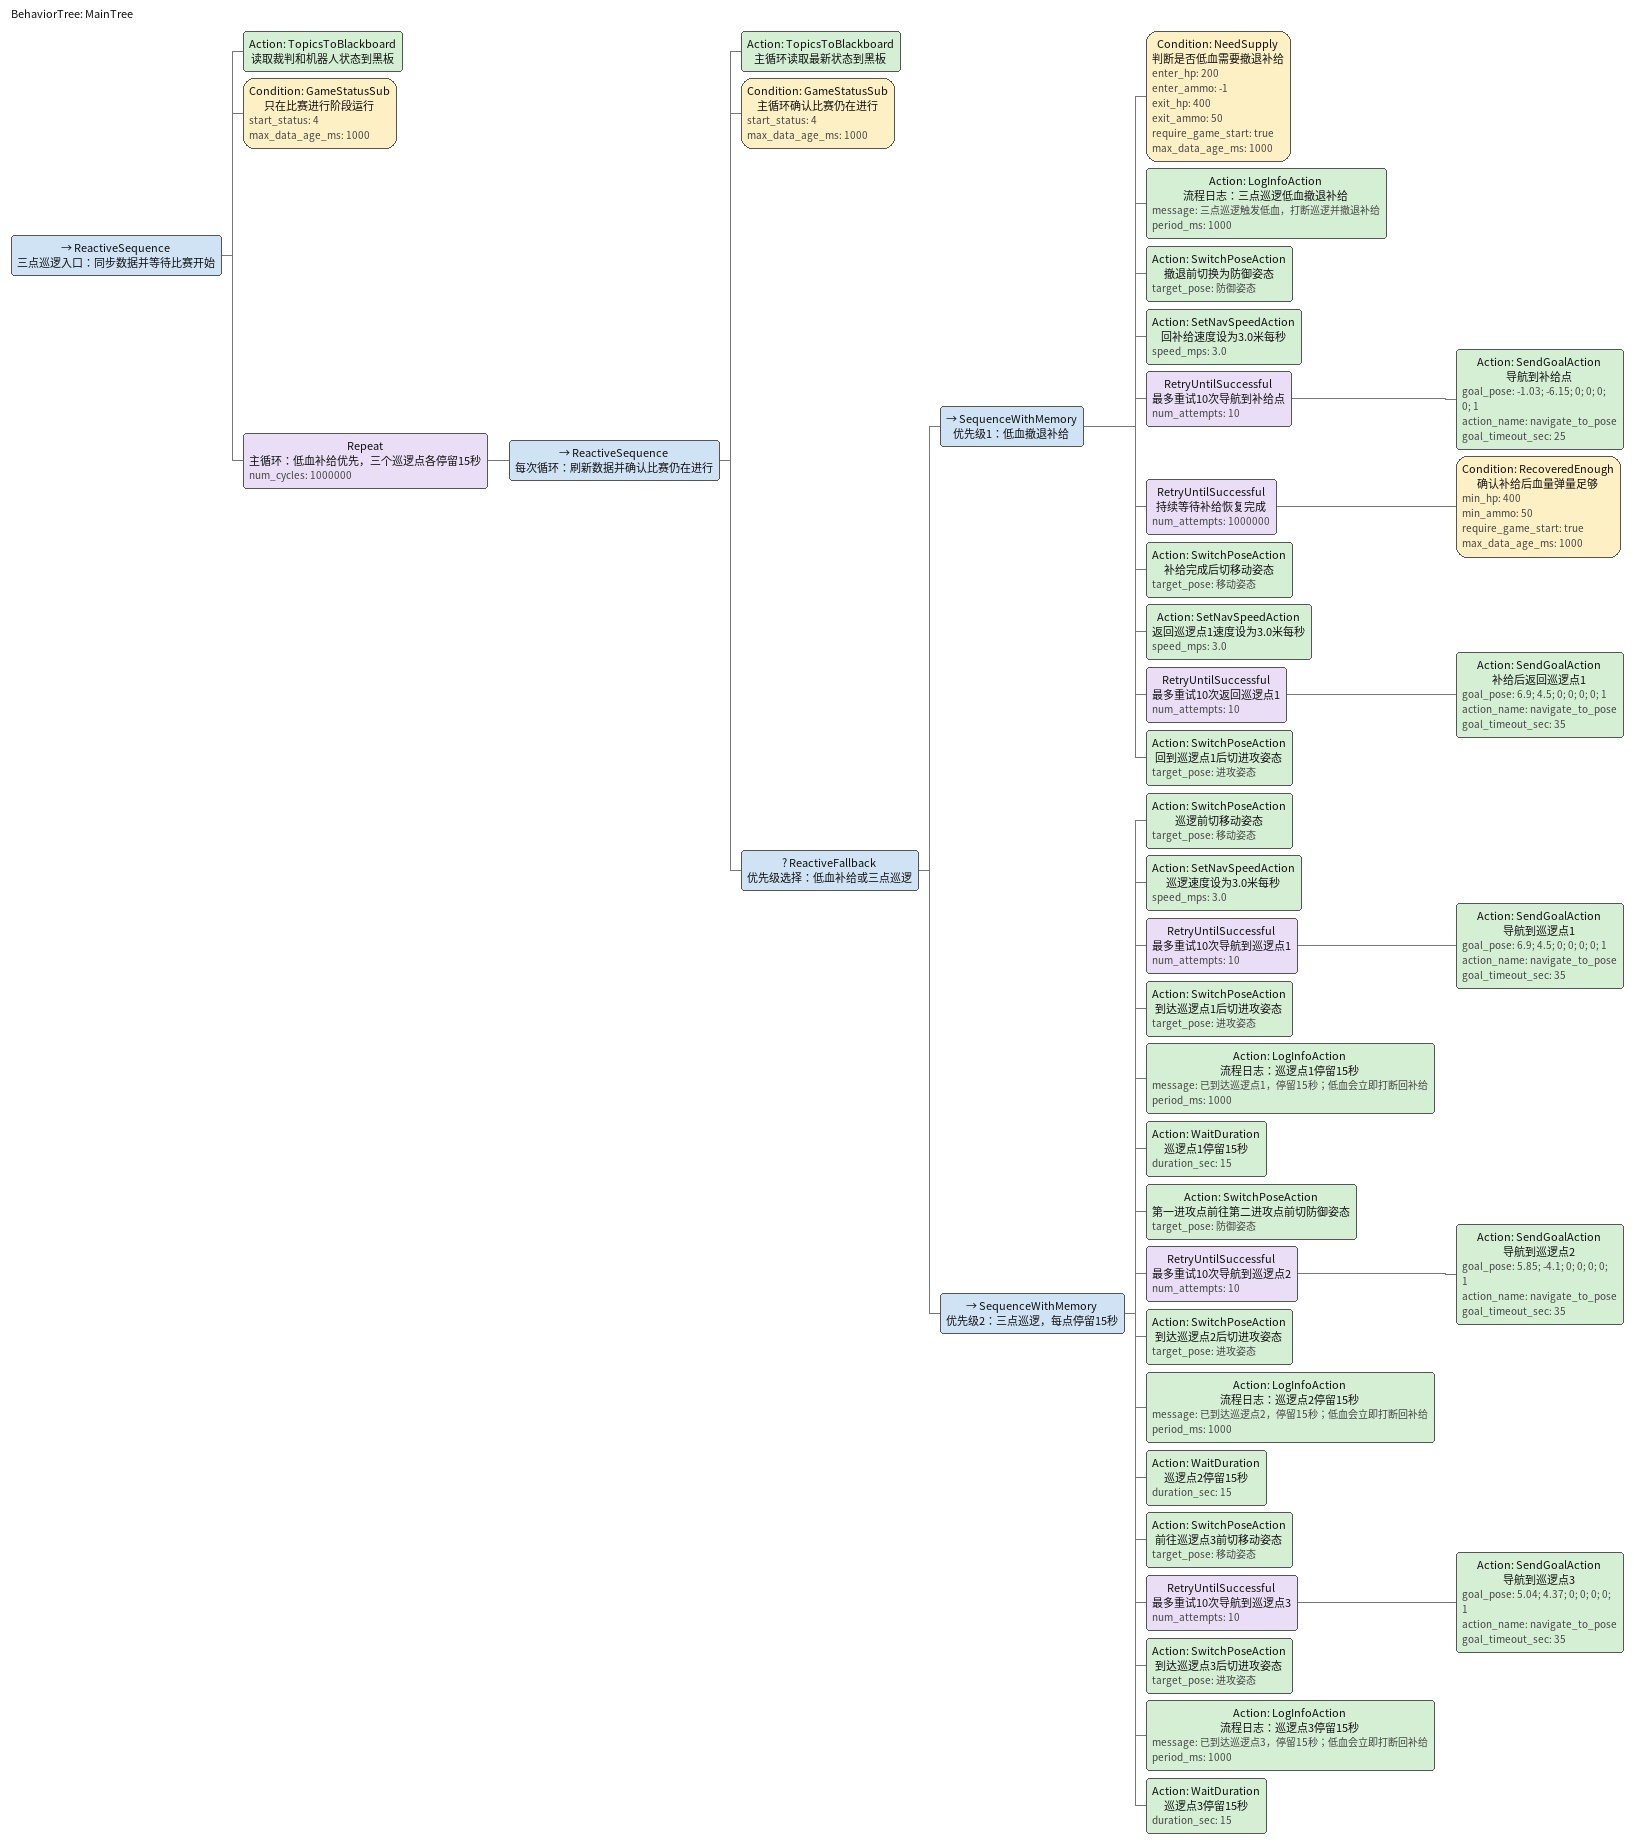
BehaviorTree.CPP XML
<?xml version="1.0" encoding="UTF-8"?>
<root main_tree_to_execute="MainTree">
  <BehaviorTree ID="MainTree">
    <ReactiveSequence name="三点巡逻入口：同步数据并等待比赛开始">
      <Action ID="TopicsToBlackboard" name="读取裁判和机器人状态到黑板" />
      <Condition ID="GameStatusSub" name="只在比赛进行阶段运行" start_status="4" max_data_age_ms="1000" />
      <Repeat name="主循环：低血补给优先，三个巡逻点各停留15秒" num_cycles="1000000">
        <ReactiveSequence name="每次循环：刷新数据并确认比赛仍在进行">
          <Action ID="TopicsToBlackboard" name="主循环读取最新状态到黑板" />
          <Condition ID="GameStatusSub" name="主循环确认比赛仍在进行" start_status="4" max_data_age_ms="1000" />
          <ReactiveFallback name="优先级选择：低血补给或三点巡逻">
            <SequenceWithMemory name="优先级1：低血撤退补给">
              <Condition ID="NeedSupply" name="判断是否低血需要撤退补给" enter_hp="200" enter_ammo="-1" exit_hp="400" exit_ammo="50" require_game_start="true" max_data_age_ms="1000" />
              <Action ID="LogInfoAction" name="流程日志：三点巡逻低血撤退补给" message="三点巡逻触发低血，打断巡逻并撤退补给" period_ms="1000" />
              <Action ID="SwitchPoseAction" name="撤退前切换为防御姿态" target_pose="防御姿态" />
              <Action ID="SetNavSpeedAction" name="回补给速度设为3.0米每秒" speed_mps="3.0" />
              <RetryUntilSuccessful name="最多重试10次导航到补给点" num_attempts="10">
                <Action ID="SendGoalAction" name="导航到补给点" goal_pose="-1.03; -6.15; 0; 0; 0; 0; 1" action_name="navigate_to_pose" goal_timeout_sec="25" />
              </RetryUntilSuccessful>
              <RetryUntilSuccessful name="持续等待补给恢复完成" num_attempts="1000000">
                <Condition ID="RecoveredEnough" name="确认补给后血量弹量足够" min_hp="400" min_ammo="50" require_game_start="true" max_data_age_ms="1000" />
              </RetryUntilSuccessful>
              <Action ID="SwitchPoseAction" name="补给完成后切移动姿态" target_pose="移动姿态" />
              <Action ID="SetNavSpeedAction" name="返回巡逻点1速度设为3.0米每秒" speed_mps="3.0" />
              <RetryUntilSuccessful name="最多重试10次返回巡逻点1" num_attempts="10">
                <Action ID="SendGoalAction" name="补给后返回巡逻点1" goal_pose="6.9; 4.5; 0; 0; 0; 0; 1" action_name="navigate_to_pose" goal_timeout_sec="35" />
              </RetryUntilSuccessful>
              <Action ID="SwitchPoseAction" name="回到巡逻点1后切进攻姿态" target_pose="进攻姿态" />
            </SequenceWithMemory>
            <SequenceWithMemory name="优先级2：三点巡逻，每点停留15秒">
              <Action ID="SwitchPoseAction" name="巡逻前切移动姿态" target_pose="移动姿态" />
              <Action ID="SetNavSpeedAction" name="巡逻速度设为3.0米每秒" speed_mps="3.0" />
              <RetryUntilSuccessful name="最多重试10次导航到巡逻点1" num_attempts="10">
                <Action ID="SendGoalAction" name="导航到巡逻点1" goal_pose="6.9; 4.5; 0; 0; 0; 0; 1" action_name="navigate_to_pose" goal_timeout_sec="35" />
              </RetryUntilSuccessful>
              <Action ID="SwitchPoseAction" name="到达巡逻点1后切进攻姿态" target_pose="进攻姿态" />
              <Action ID="LogInfoAction" name="流程日志：巡逻点1停留15秒" message="已到达巡逻点1，停留15秒；低血会立即打断回补给" period_ms="1000" />
              <Action ID="WaitDuration" name="巡逻点1停留15秒" duration_sec="15" />
              <Action ID="SwitchPoseAction" name="第一进攻点前往第二进攻点前切防御姿态" target_pose="防御姿态" />
              <RetryUntilSuccessful name="最多重试10次导航到巡逻点2" num_attempts="10">
                <Action ID="SendGoalAction" name="导航到巡逻点2" goal_pose="5.85; -4.1; 0; 0; 0; 0; 1" action_name="navigate_to_pose" goal_timeout_sec="35" />
              </RetryUntilSuccessful>
              <Action ID="SwitchPoseAction" name="到达巡逻点2后切进攻姿态" target_pose="进攻姿态" />
              <Action ID="LogInfoAction" name="流程日志：巡逻点2停留15秒" message="已到达巡逻点2，停留15秒；低血会立即打断回补给" period_ms="1000" />
              <Action ID="WaitDuration" name="巡逻点2停留15秒" duration_sec="15" />
              <Action ID="SwitchPoseAction" name="前往巡逻点3前切移动姿态" target_pose="移动姿态" />
              <RetryUntilSuccessful name="最多重试10次导航到巡逻点3" num_attempts="10">
                <Action ID="SendGoalAction" name="导航到巡逻点3" goal_pose="5.04; 4.37; 0; 0; 0; 0; 1" action_name="navigate_to_pose" goal_timeout_sec="35" />
              </RetryUntilSuccessful>
              <Action ID="SwitchPoseAction" name="到达巡逻点3后切进攻姿态" target_pose="进攻姿态" />
              <Action ID="LogInfoAction" name="流程日志：巡逻点3停留15秒" message="已到达巡逻点3，停留15秒；低血会立即打断回补给" period_ms="1000" />
              <Action ID="WaitDuration" name="巡逻点3停留15秒" duration_sec="15" />
            </SequenceWithMemory>
          </ReactiveFallback>
        </ReactiveSequence>
      </Repeat>
    </ReactiveSequence>
  </BehaviorTree>
</root>
